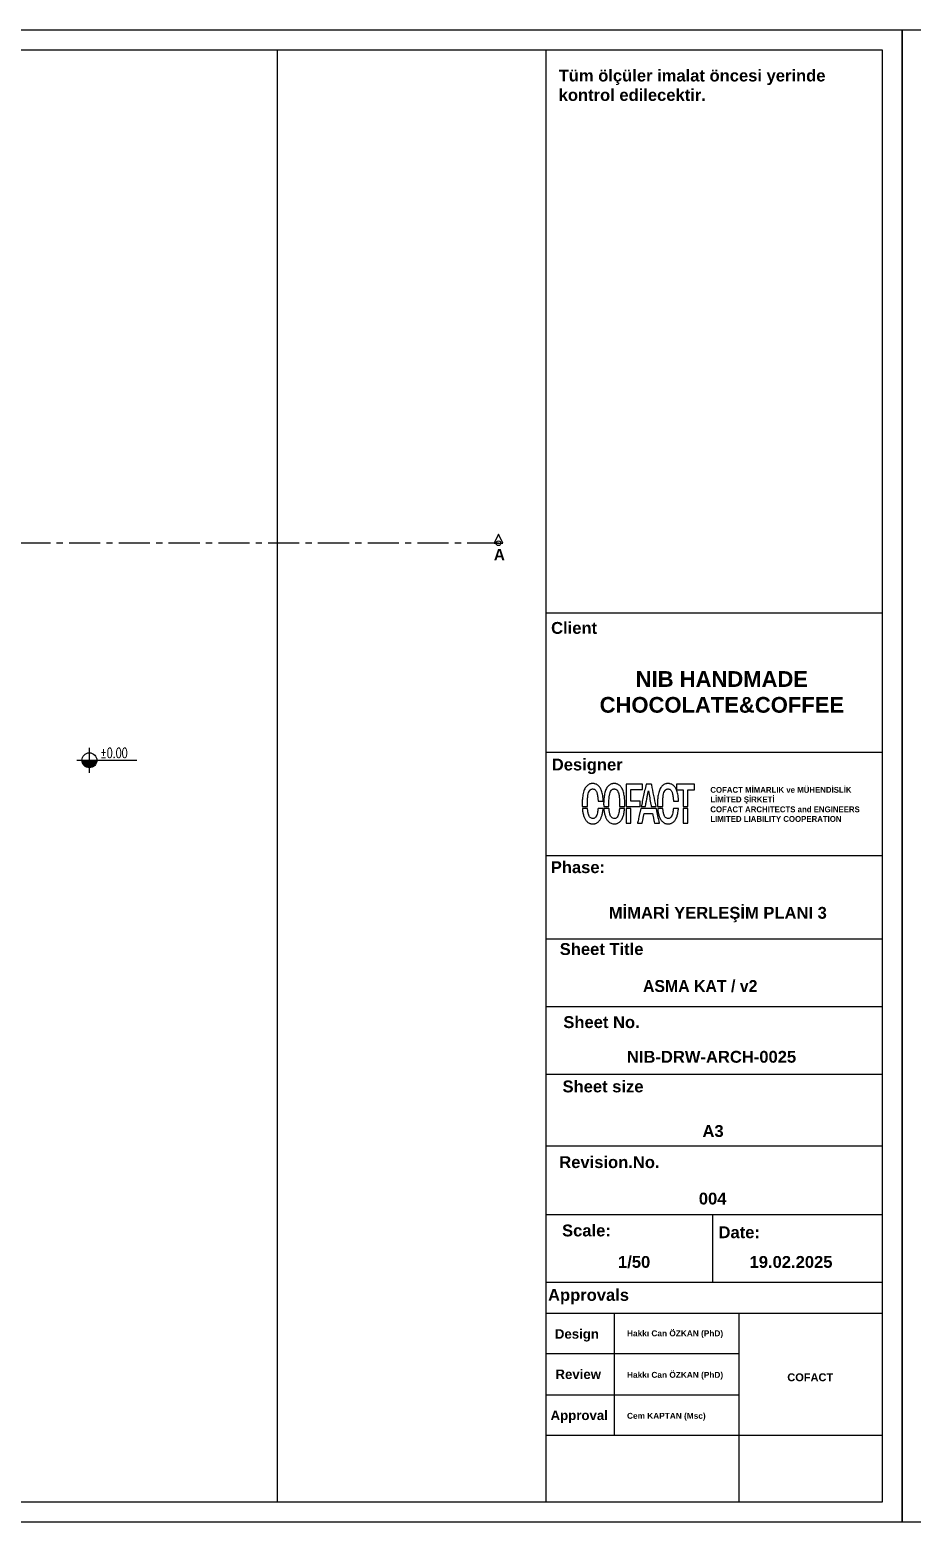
# Model space of a CAD drawing. Header units: millimetres. Extents: x 933584 to 974011, y 4545988 to 4553664.
# Drawn here: x 962525 to 963412, y 4551355 to 4552855 of the extents above; entities that cross this region are included whole.
import ezdxf

# ---------------------------------------------------------------- set-up
doc = ezdxf.new("R2010")
doc.units = ezdxf.units.MM
doc.linetypes.add('CENTER', pattern=[2, 1.25, -0.25, 0.25, -0.25])
doc.layers.get('0').update_dxf_attribs({"color": 255})
doc.layers.add('0-HSL-HTC_200', color=1, linetype='Continuous')
doc.layers.add('0-TXT-PLV_50', color=3, linetype='Continuous')
doc.styles.add('Century Gothic_B_3', font='GOTHICB.TTF', dxfattribs={"height": 4})
doc.styles.add('T_General', font='simplxtw.shx', dxfattribs={"width": 0.7, "height": 200})

# ---------------------------------------------------------------- blocks, each defined once
blk = doc.blocks.new('PLV-FNS')
h = blk.add_hatch(color=8)
edge = h.paths.add_edge_path()
edge.add_arc((0, 0), 150, 180, 0)
edge.add_line((150, 0), (-150, 0))
for p, q in [((-250, 0), (950, 0)), ((0, -250), (0, 250))]:
    blk.add_line(p, q)
blk.add_circle((0, 0), 150)
at = {"color": 8, "style": 'T_General', "width": 0.7}
for tag, p in [('INCE', (217, 50)), ('KABA', (217, -250))]:
    blk.add_attdef(tag, p, '', height=200, dxfattribs=at)
blk = doc.blocks.new('CVBXCBV')
for points in [[(936052.9, 4551339.5), (936057.3, 4551348.6), (936061.7, 4551339.5), (936052.9, 4551339.5)], [(937705.5, 4551339.5), (937701.1, 4551348.6), (937696.7, 4551339.5), (937705.5, 4551339.5)]]:
    blk.add_lwpolyline(points)
at = {"linetype": 'CENTER', "ltscale": 25}
blk.add_lwpolyline([(937701.1, 4551339.5), (936057.3, 4551339.5)], dxfattribs=at)
for centre in [(936057.3, 4551339.5), (937701.1, 4551339.5)]:
    blk.add_circle(centre, 2.41)
at = {"linetype": 'CENTER', "ltscale": 10, "char_height": 11.393, "attachment_point": 3, "line_spacing_factor": 0.984502, "style": 'Century Gothic_B_3'}
for insert, width in [((937948.5, 4551333.8), 1895.969), ((938066.9, 4551333.8), 370.363)]:
    blk.add_mtext('\\pxql;{\\fFranklin Gothic Book|b1|i0|c162|p34;A}', dxfattribs=dict(at, insert=insert, width=width))

msp = doc.modelspace()

# ---------------------------------------------------------------- linework, layer by layer
at = {"color": 0}
for p, q in [((963381.5, 4552269.07), (963043.44, 4552269.07)), ((963381.5, 4552269.07), (963043.44, 4552269.07)), ((963381.5, 4552129.09), (963043.44, 4552129.09)), ((963381.5, 4552129.09), (963043.44, 4552129.09)), ((963381.5, 4552129.09), (963043.44, 4552129.09)), ((963381.5, 4552129.09), (963043.44, 4552129.09)), ((963381.5, 4552025.03), (963043.44, 4552025.03)), ((963043.44, 4551941.75), (963381.5, 4551941.75)), ((963381.5, 4551873.35), (963043.44, 4551873.35)), ((963381.5, 4551805.39), (963043.44, 4551805.39)), ((963381.5, 4551733.17), (963043.44, 4551733.17)), ((963381.5, 4551664.16), (963043.44, 4551664.16)), ((963210.92, 4551664.16), (963210.92, 4551596.44)), ((963381.5, 4551596.44), (963043.44, 4551596.44)), ((963381.5, 4551565.11), (963043.44, 4551565.11)), ((963112.29, 4551565.11), (963112.29, 4551442.35)), ((963237.28, 4551565.11), (963237.28, 4551491.51)), ((963043.45, 4551524.97), (963237.28, 4551524.97)), ((963043.45, 4551483.26), (963237.28, 4551483.26)), ((963237.28, 4551491.51), (963237.28, 4551375.4)), ((963381.5, 4551442.35), (963043.44, 4551442.35))]:
    msp.add_line(p, q, dxfattribs=at)
for points in [[(961301.5, 4552855.4), (963401.5, 4552855.4), (963401.5, 4551355.4), (961301.5, 4551355.4)], [(963401.5, 4552855.4), (965501.5, 4552855.4), (965501.5, 4551355.4), (963401.5, 4551355.4)], [(961321.5, 4552835.4), (963381.5, 4552835.4), (963381.5, 4551375.4), (961321.5, 4551375.4)], [(963124.13, 4552086.03), (963124.13, 4552074.89), (963131.18, 4552074.89), (963138.24, 4552074.89), (963138.24, 4552077.53), (963138.24, 4552080.16), (963133.67, 4552080.16), (963129.1, 4552080.16), (963129.1, 4552085.98), (963129.1, 4552091.8), (963134.81, 4552091.8), (963140.53, 4552091.8), (963140.53, 4552094.48), (963140.53, 4552097.16), (963132.33, 4552097.16), (963124.13, 4552097.16)], [(963174.93, 4552094.33), (963174.93, 4552091.5), (963178.17, 4552091.5), (963181.4, 4552091.5), (963181.4, 4552083.19), (963181.4, 4552074.89), (963183.88, 4552074.89), (963186.37, 4552074.89), (963186.37, 4552083.19), (963186.37, 4552091.5), (963189.65, 4552091.5), (963192.93, 4552091.5), (963192.93, 4552094.33), (963192.93, 4552097.16), (963183.93, 4552097.16), (963174.93, 4552097.16)], [(963124.13, 4552065.4), (963124.13, 4552057.89), (963126.59, 4552057.91), (963129.05, 4552057.94), (963129.07, 4552065.42), (963129.1, 4552072.9), (963126.61, 4552072.9), (963124.13, 4552072.9)], [(963181.42, 4552065.42), (963181.45, 4552057.94), (963183.91, 4552057.91), (963186.37, 4552057.89), (963186.37, 4552065.39), (963186.37, 4552072.9), (963183.88, 4552072.9), (963181.4, 4552072.9)]]:
    msp.add_lwpolyline(points, close=True, dxfattribs=at)
msp.add_lwpolyline([(963043.45, 4552835.41), (963043.45, 4551375.4)], dxfattribs=at)
for points in [[(963088.78, 4552097.65, 0.11064), (963085.68, 4552096.15, 0.089568), (963083.23, 4552093.37, 0.069833), (963081.47, 4552089.25, 0.037138), (963080.43, 4552083.81, 0.013582), (963080.28, 4552082.16, 0.005436), (963080.17, 4552079.9, 0.005261), (963080.1, 4552077.67, 0.017635), (963080.13, 4552076.21), (963080.2, 4552074.89), (963082.75, 4552074.89), (963085.3, 4552074.89), (963085.31, 4552077.9, -0.01557), (963085.46, 4552082.32, -0.027157), (963085.9, 4552085.95, -0.033018), (963086.6, 4552088.8, -0.079442), (963087.57, 4552090.74, -0.009072), (963087.87, 4552091.13, -0.030827), (963088.08, 4552091.37, -0.031813), (963088.32, 4552091.58, -0.010138), (963088.7, 4552091.86, -0.089655), (963089.45, 4552092.22, -0.05192), (963090.45, 4552092.38, -0.051218), (963091.47, 4552092.33, -0.076363), (963092.33, 4552092.06, -0.070873), (963093.13, 4552091.52, -0.052254), (963093.84, 4552090.72, -0.046256), (963094.44, 4552089.69, -0.033841), (963094.93, 4552088.46, -0.02482), (963095.29, 4552087.06, -0.012371), (963095.62, 4552085.26, -0.011745), (963095.88, 4552083.27, -0.011909), (963096.05, 4552081.28), (963096.11, 4552080.16), (963098.68, 4552080.16), (963101.26, 4552080.16), (963101.26, 4552080.59, 0.020953), (963101.22, 4552081.49, 0.004455), (963101.07, 4552083.07, 0.00493), (963100.88, 4552084.7, 0.011284), (963100.7, 4552085.92, 0.038093), (963099.58, 4552090.43, 0.067383), (963097.9, 4552093.87, 0.083303), (963095.67, 4552096.24, 0.099908), (963092.91, 4552097.57, 0.02201), (963092.47, 4552097.67, 0.020762), (963092.02, 4552097.72, 0.015695), (963091.46, 4552097.75, 0.005906), (963090.68, 4552097.75, 0.00548), (963090.07, 4552097.74, 0.006399), (963089.5, 4552097.72, 0.005718), (963089.02, 4552097.69, 0.038226)], [(963110.35, 4552097.65, 0.105194), (963107.39, 4552096.26, 0.087054), (963105.01, 4552093.69, 0.069549), (963103.26, 4552089.93, 0.038701), (963102.16, 4552084.98, 0.014261), (963101.92, 4552082.9, 0.008448), (963101.75, 4552080.4, 0.008433), (963101.67, 4552077.97, 0.018733), (963101.71, 4552076.12), (963101.78, 4552074.89), (963104.33, 4552074.89), (963106.87, 4552074.89), (963106.89, 4552077.9, -0.01557), (963107.04, 4552082.32, -0.027157), (963107.48, 4552085.95, -0.033018), (963108.18, 4552088.8, -0.079442), (963109.15, 4552090.74, -0.009072), (963109.45, 4552091.13, -0.030827), (963109.66, 4552091.37, -0.031813), (963109.89, 4552091.58, -0.010138), (963110.27, 4552091.86, -0.089655), (963111.03, 4552092.22, -0.05192), (963112.02, 4552092.38, -0.051218), (963113.05, 4552092.33, -0.076363), (963113.91, 4552092.06, -0.136443), (963115.41, 4552090.72, -0.067108), (963116.51, 4552088.38, -0.045937), (963117.26, 4552084.94, -0.018323), (963117.67, 4552080.11, -0.004967), (963117.71, 4552079.13, -0.003937), (963117.73, 4552078.07, -0.00398), (963117.74, 4552077.08, -0.009912), (963117.72, 4552076.36), (963117.66, 4552074.89), (963120.23, 4552074.89), (963122.8, 4552074.89), (963122.87, 4552076.16, 0.018366), (963122.9, 4552078.32, 0.009634), (963122.79, 4552081.01, 0.009631), (963122.58, 4552083.71, 0.017297), (963122.28, 4552085.91, 0.038062), (963121.16, 4552090.43, 0.067387), (963119.48, 4552093.87, 0.08333), (963117.24, 4552096.24, 0.099909), (963114.49, 4552097.57, 0.02201), (963114.05, 4552097.67, 0.020762), (963113.59, 4552097.72, 0.015695), (963113.04, 4552097.75, 0.005906), (963112.25, 4552097.75, 0.00548), (963111.65, 4552097.74, 0.006399), (963111.08, 4552097.72, 0.005718), (963110.59, 4552097.69, 0.038226)], [(963146.55, 4552090.58, 0.0000105), (963147.91, 4552083.29, 0.000084), (963149.11, 4552076.86, 0.003215), (963149.39, 4552075.41), (963149.49, 4552074.89), (963151.87, 4552074.89, 0.001355), (963152.79, 4552074.89, 0.00226), (963153.55, 4552074.9, 0.000206), (963154.24, 4552074.91, 0.409743), (963154.25, 4552074.93, 0.049641), (963154.25, 4552074.99, 0.000001), (963152.06, 4552085.84, 0.000006), (963149.92, 4552096.52, 0.007694), (963149.83, 4552096.94), (963149.77, 4552097.16), (963147.02, 4552097.16), (963144.26, 4552097.16), (963143.54, 4552093.86, -0.000077), (963142.16, 4552087.49, -0.000085), (963140.82, 4552081.33, -0.000009), (963139.54, 4552075.41, -0.006923), (963139.47, 4552075.12), (963139.42, 4552074.89), (963143.62, 4552074.89, 0.0001427), (963143.92, 4552076.47, 0.00034), (963144.17, 4552077.84, 0.000221), (963144.46, 4552079.42, -0.000266), (963145.3, 4552083.92, -0.000578), (963145.95, 4552087.39, -0.0000869)], [(963164.45, 4552097.65, 0.105194), (963161.48, 4552096.25, 0.087054), (963159.1, 4552093.69, 0.069549), (963157.35, 4552089.93, 0.038701), (963156.25, 4552084.98, 0.014261), (963156.01, 4552082.9, 0.008448), (963155.84, 4552080.4, 0.008433), (963155.76, 4552077.97, 0.018733), (963155.8, 4552076.12), (963155.87, 4552074.89), (963158.42, 4552074.89), (963160.96, 4552074.89), (963160.98, 4552077.9, -0.01557), (963161.13, 4552082.32, -0.027157), (963161.57, 4552085.95, -0.033018), (963162.27, 4552088.8, -0.079442), (963163.24, 4552090.74, -0.009072), (963163.54, 4552091.13, -0.030827), (963163.75, 4552091.37, -0.031813), (963163.99, 4552091.58, -0.010138), (963164.36, 4552091.86, -0.089655), (963165.12, 4552092.22, -0.05192), (963166.11, 4552092.38, -0.051218), (963167.14, 4552092.33, -0.076363), (963168, 4552092.06, -0.070873), (963168.79, 4552091.52, -0.052254), (963169.5, 4552090.72, -0.046256), (963170.11, 4552089.69, -0.033841), (963170.59, 4552088.46, -0.02482), (963170.96, 4552087.06, -0.012371), (963171.28, 4552085.26, -0.011745), (963171.55, 4552083.27, -0.011909), (963171.71, 4552081.28), (963171.78, 4552080.16), (963174.35, 4552080.16), (963176.92, 4552080.16), (963176.92, 4552080.58, 0.020953), (963176.88, 4552081.49, 0.004455), (963176.73, 4552083.07, 0.00493), (963176.55, 4552084.69, 0.011284), (963176.37, 4552085.92, 0.038093), (963175.25, 4552090.43, 0.067383), (963173.57, 4552093.87, 0.083303), (963171.33, 4552096.24, 0.099908), (963168.58, 4552097.57, 0.02201), (963168.14, 4552097.66, 0.020762), (963167.69, 4552097.72, 0.015695), (963167.13, 4552097.75, 0.005906), (963166.34, 4552097.75, 0.00548), (963165.74, 4552097.74, 0.006399), (963165.17, 4552097.72, 0.005718), (963164.68, 4552097.69, 0.038226)], [(963080.32, 4552072.18, 0.025038), (963080.89, 4552068.23, 0.036131), (963081.81, 4552064.82, 0.041565), (963083.07, 4552062.01, 0.063352), (963084.65, 4552059.85, 0.028049), (963085.46, 4552059.08, 0.034689), (963086.29, 4552058.46, 0.034905), (963087.2, 4552057.97, 0.029004), (963088.23, 4552057.58, 0.021923), (963088.71, 4552057.45, 0.031789), (963089.15, 4552057.38, 0.019677), (963089.72, 4552057.35, 0.003659), (963090.77, 4552057.34, 0.003627), (963091.81, 4552057.35, 0.019229), (963092.37, 4552057.38, 0.031747), (963092.8, 4552057.45, 0.024514), (963093.25, 4552057.57, 0.035022), (963094.42, 4552058.05, 0.037328), (963095.49, 4552058.67, 0.037367), (963096.45, 4552059.45, 0.035245), (963097.31, 4552060.38, 0.053473), (963098.69, 4552062.55, 0.03772), (963099.78, 4552065.23, 0.032588), (963100.59, 4552068.45, 0.021334), (963101.11, 4552072.23), (963101.17, 4552072.9), (963098.59, 4552072.9), (963096, 4552072.9), (963095.94, 4552072.23, -0.0074), (963095.83, 4552071.26, -0.005344), (963095.69, 4552070.18, -0.005411), (963095.53, 4552069.15, -0.010609), (963095.37, 4552068.33, -0.034422), (963094.67, 4552065.87, -0.07643), (963093.74, 4552064.17, -0.102726), (963092.55, 4552063.14, -0.109019), (963091.07, 4552062.69, -0.095932), (963089.46, 4552062.88, -0.113527), (963088.14, 4552063.66, -0.092498), (963087.11, 4552065.08, -0.04608), (963086.34, 4552067.18, -0.017297), (963086.05, 4552068.47, -0.007909), (963085.75, 4552070.18, -0.007223), (963085.51, 4552071.84, -0.03219), (963085.45, 4552072.82, 0.402781), (963085.41, 4552072.85, 0.001238), (963084.7, 4552072.88, 0.005463), (963083.86, 4552072.9, 0.003096), (963082.85, 4552072.9), (963080.26, 4552072.9)], [(963101.9, 4552072.18, 0.025038), (963102.47, 4552068.23, 0.036131), (963103.39, 4552064.82, 0.041565), (963104.65, 4552062.01, 0.063352), (963106.22, 4552059.85, 0.047265), (963107.62, 4552058.62, 0.06438), (963109.09, 4552057.83, 0.06177), (963110.76, 4552057.41, 0.039412), (963112.76, 4552057.32, 0.027569), (963114.18, 4552057.45, 0.048064), (963115.33, 4552057.73, 0.049711), (963116.37, 4552058.22, 0.031882), (963117.48, 4552058.98, 0.081131), (963119.39, 4552061.06, 0.052129), (963120.91, 4552063.98, 0.043307), (963122.01, 4552067.7, 0.026621), (963122.69, 4552072.23), (963122.75, 4552072.9), (963120.16, 4552072.9), (963117.58, 4552072.9), (963117.52, 4552072.23, -0.0074), (963117.41, 4552071.26, -0.005344), (963117.26, 4552070.18, -0.005411), (963117.1, 4552069.15, -0.010609), (963116.95, 4552068.33, -0.034422), (963116.25, 4552065.87, -0.07643), (963115.32, 4552064.17, -0.102726), (963114.13, 4552063.14, -0.109019), (963112.65, 4552062.69, -0.095932), (963111.04, 4552062.88, -0.113527), (963109.72, 4552063.66, -0.092498), (963108.69, 4552065.08, -0.04608), (963107.92, 4552067.18, -0.017297), (963107.62, 4552068.47, -0.007909), (963107.32, 4552070.18, -0.007223), (963107.09, 4552071.84, -0.03219), (963107.02, 4552072.82, 0.402781), (963106.99, 4552072.85, 0.001238), (963106.27, 4552072.88, 0.005463), (963105.44, 4552072.9, 0.003096), (963104.43, 4552072.9), (963101.83, 4552072.9)], [(963157.68, 4552057.89, 0.0000231), (963156.19, 4552065.32, 0.000048), (963154.8, 4552072.28, 0.022716), (963154.69, 4552072.73, 0.319618), (963154.54, 4552072.84, 0.005635), (963153.49, 4552072.88, 0.005119), (963151.67, 4552072.9, 0.000404), (963146.81, 4552072.9), (963138.99, 4552072.9), (963137.41, 4552065.57, -0.000063), (963136.79, 4552062.75, -0.000102), (963136.27, 4552060.34, -0.000015), (963135.81, 4552058.2, -0.0154076), (963135.73, 4552057.89), (963140.47, 4552057.94), (963141.34, 4552062.66, -0.000258), (963141.68, 4552064.49, -0.000401), (963141.97, 4552066.06, -0.000111), (963142.23, 4552067.44, -0.013635), (963142.27, 4552067.61), (963142.32, 4552067.83), (963146.57, 4552067.83), (963150.82, 4552067.83), (963151.46, 4552064.43, 0.000154), (963151.72, 4552063.01, 0.000145), (963151.99, 4552061.56, 0.000144), (963152.23, 4552060.28, 0.000507), (963152.39, 4552059.46), (963152.69, 4552057.89)], [(963155.99, 4552072.18, 0.025038), (963156.56, 4552068.23, 0.036131), (963157.48, 4552064.82, 0.041565), (963158.74, 4552062.01, 0.063352), (963160.31, 4552059.85, 0.047265), (963161.71, 4552058.62, 0.06438), (963163.18, 4552057.82, 0.06177), (963164.85, 4552057.41, 0.039412), (963166.85, 4552057.32, 0.027569), (963168.27, 4552057.45, 0.048064), (963169.42, 4552057.73, 0.049711), (963170.46, 4552058.22, 0.031882), (963171.57, 4552058.98, 0.081131), (963173.49, 4552061.06, 0.052129), (963175, 4552063.97, 0.043307), (963176.1, 4552067.7, 0.026621), (963176.78, 4552072.23), (963176.84, 4552072.9), (963174.25, 4552072.9), (963171.67, 4552072.9), (963171.61, 4552072.23, -0.0074), (963171.5, 4552071.26, -0.005344), (963171.35, 4552070.18, -0.005411), (963171.19, 4552069.15, -0.010609), (963171.04, 4552068.33, -0.034422), (963170.34, 4552065.87, -0.07643), (963169.41, 4552064.17, -0.102726), (963168.22, 4552063.14, -0.109019), (963166.74, 4552062.69, -0.095932), (963165.13, 4552062.88, -0.113527), (963163.81, 4552063.66, -0.092498), (963162.78, 4552065.08, -0.04608), (963162.01, 4552067.18, -0.017297), (963161.71, 4552068.47, -0.007909), (963161.41, 4552070.18, -0.007223), (963161.18, 4552071.84, -0.03219), (963161.11, 4552072.81, 0.402781), (963161.08, 4552072.85, 0.001238), (963160.36, 4552072.88, 0.005463), (963159.53, 4552072.9, 0.003096), (963158.52, 4552072.9), (963155.92, 4552072.9)]]:
    msp.add_lwpolyline(points, format="xyb", close=True, dxfattribs=at)
at = {"layer": '0-HSL-HTC_200', "color": 8}
msp.add_lwpolyline([(962773.84, 4552835.4), (962773.84, 4551375.4), (961414.32, 4551375.4), (962046.51, 4551776.16), (962293.85, 4551684.96), (962293.85, 4552835.4), (962773.84, 4552835.4)], close=True, dxfattribs=at)

# ---------------------------------------------------------------- block references
msp.add_blockref('CVBXCBV', (25294.87, 999.89))
at = {"layer": '0-TXT-PLV_50', "xscale": 0.05000000000291038, "yscale": 0.05000000000291038, "zscale": 0.05000000000291038}
msp.add_blockref('PLV-FNS', (962585.16, 4552121.18), dxfattribs=at).add_auto_attribs({'INCE': '%%p0.00'})

# ---------------------------------------------------------------- texts
at = {"color": 0, "attachment_point": 1, "line_spacing_factor": 0.984502, "style": 'Century Gothic_B_3'}
for s, insert, char_height, width in [('\\pxql;{\\fArial|b1|i0|c0|p34;Tüm ölçüler imalat öncesi yerinde kontrol edilecektir.}', (963056.49, 4552815.43), 11.9034, 324.3298), ('\\pxqr;{\\fArial|b1|i0|c0|p34;Client}', (962506.94, 4552260.21), 11.9034, 588.1338), ('\\pxqc;{\\fArial|b1|i0|c0|p34;NIB HANDMADE CHOCOLATE&COFFEE}', (963056.95, 4552210.81), 15.8192, 326.8702), ('\\pxqr;{\\fArial|b1|i0|c0|p34;Designer}', (962532.61, 4552122.88), 11.9034, 588.1338), ('{\\fFranklin Gothic Medium|b1|i0|c162|p34;COFACT MİMARLIK ve MÜHENDİSLİK}\\P{\\fFranklin Gothic Medium|b1|i0|c162|p34;LİMİTED ŞİRKETİ}', (963208.81, 4552094.41), 5.8729, 228.8091), ('\\pxql;{\\fFranklin Gothic Book|b1|i0|c162|p34;COFACT ARCHITECTS and ENGINEERS\\PLIMITED LIABILITY COOPERATION}', (963208.81, 4552074.82), 5.8729, 228.8091), ('\\pxqr;{\\fArial|b1|i0|c0|p34;Phase:}', (962514.95, 4552019.69), 11.9034, 588.1338), ('\\pxqr;{\\fArial|b1|i0|c0|p34;MİMARİ YERLEŞİM PLANI 3}', (962737.69, 4551973.85), 11.9034, 588.1338), ('\\pxqr;{\\fArial|b1|i0|c0|p34;Sheet Title}', (962553.5, 4551937.39), 11.9034, 588.1338), ('\\pxi-2,l3,qr,t3;ASMA KAT / v2', (962667.99, 4551900.25), 11.9034, 588.1338), ('\\pxqr;{\\fArial|b1|i0|c0|p34;Sheet No.}', (962549.71, 4551863.96), 11.9034, 588.1338), ('\\pxqr;{\\fArial|b1|i0|c0|p34;NIB-DRW-ARCH-0025}', (962706.86, 4551829.11), 11.9034, 588.1338), ('\\pxqr;{\\fArial|b1|i0|c0|p34;Sheet size}', (962553.55, 4551799.31), 11.9034, 588.1338), ('\\pxqr;{\\fArial|b1|i0|c0|p34;A3}', (962634.05, 4551754.51), 11.9034, 588.1338), ('\\pxqr;{\\fArial|b1|i0|c0|p34;Revision.No.}', (962569.66, 4551723.23), 11.9034, 588.1338), ('\\pxqr;{\\fArial|b1|i0|c0|p34;00\\fArial|b1|i0|c162|p34;4}', (962636.86, 4551686.59), 11.9034, 588.1338), ('\\pxqr;{\\fArial|b1|i0|c0|p34;Scale:}', (962520.78, 4551654.54), 11.9034, 588.1338), ('\\pxqr;{\\fArial|b1|i0|c0|p34;Date:}', (962670.5, 4551652.75), 11.9034, 588.1338), ('\\pxqr;{\\fArial|b1|i0|c0|p34;1/50}', (962560.32, 4551622.92), 11.9034, 588.1338), ('\\pxqr;{\\fArial|b1|i0|c162|p34;19\\fArial|b1|i0|c0|p34;.02.202\\fArial|b1|i0|c162|p34;5}', (962743.34, 4551622.92), 11.9034, 588.1338), ('\\pxqr;{\\fArial|b1|i0|c0|p34;Approvals}', (962539, 4551589.77), 11.9034, 588.1338), ('\\pxqr;{\\fArial|b1|i0|c0|p34;Design}', (962508.8, 4551549.34), 9.5085, 588.1338), ('{\\fArial|b1|i0|c0|p34;\\W9.71336;   }{\\fArial|b1|i0|c0|p34;Hakkı Can ÖZKAN (PhD)}', (963057.83, 4551548.17), 5.9517, 163.4351), ('\\pxqr;{\\fArial|b1|i0|c0|p34;Review}', (962510.87, 4551508.82), 9.5085, 588.1338), ('{\\fArial|b1|i0|c0|p34;\\W9.71336;   }{\\fArial|b1|i0|c0|p34;Hakkı Can ÖZKAN (PhD)}', (963057.83, 4551506.45), 5.9517, 163.4351), ('\\pxqc;{\\fArial|b1|i0|c0|p34;COFACT}', (963145.73, 4551504.97), 7.9096, 326.8702), ('\\pxqr;{\\fArial|b1|i0|c0|p34;Approval}', (962517.77, 4551467.54), 9.5085, 588.1338), ('{\\W9.71336;\\fArial|b1|i0|c0|p34;   \\W1;Cem KAPTAN (Msc)}', (963057.83, 4551465.25), 5.9517, 163.4351)]:
    msp.add_mtext(s, dxfattribs=dict(at, insert=insert, char_height=char_height, width=width))

doc.saveas('drawing.dxf')
